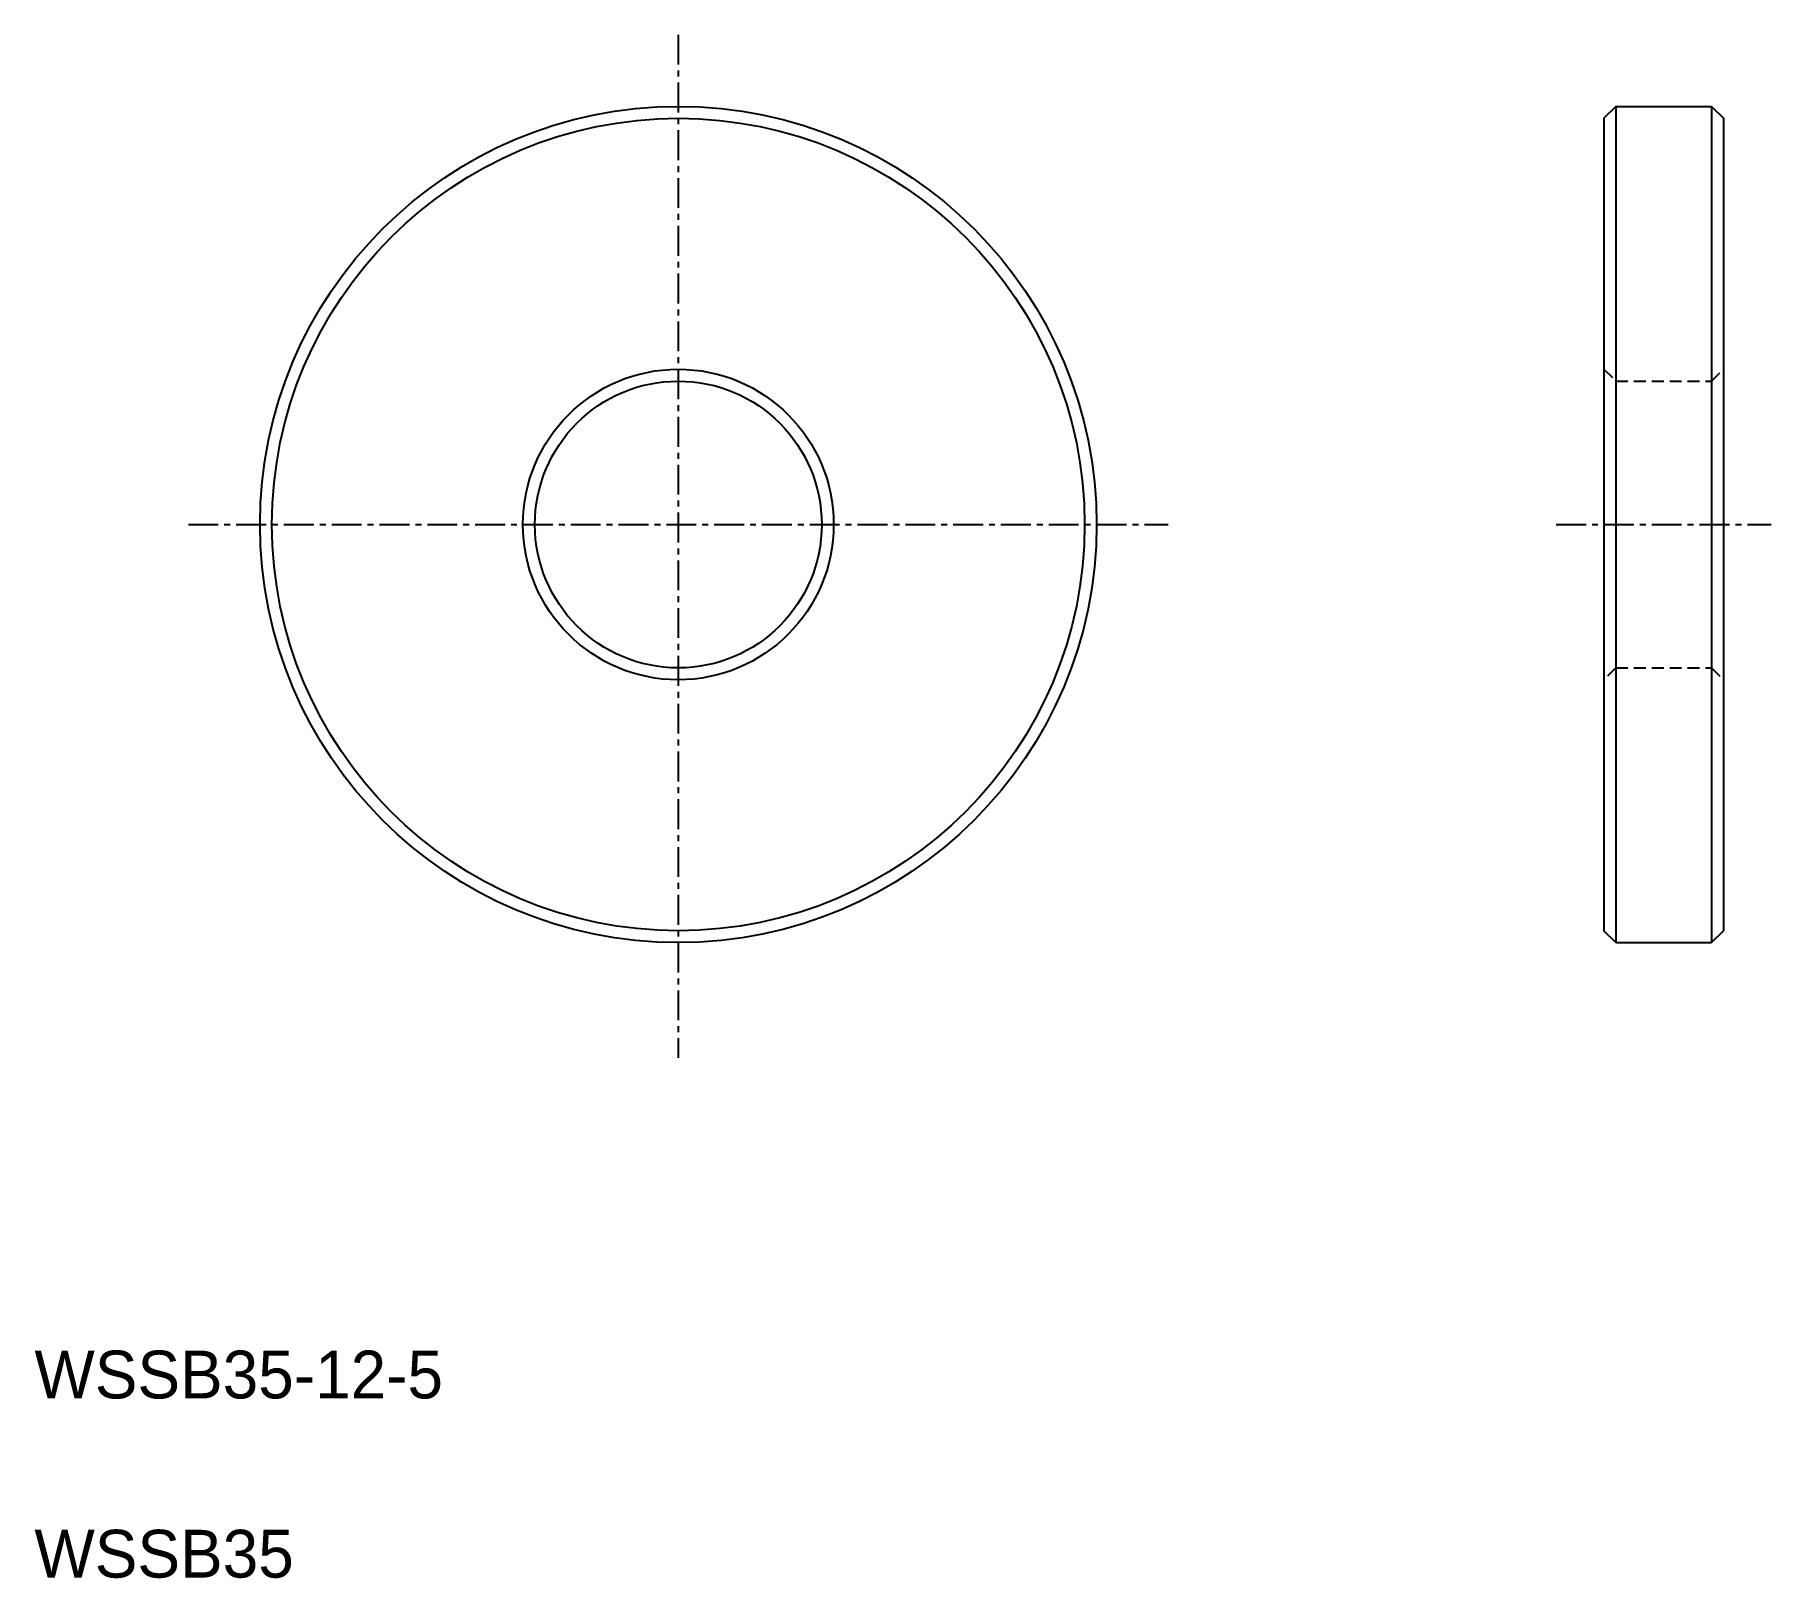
# Model space of a CAD drawing. Extents: x 5 to 77.7, y 5 to 69.6.
import ezdxf

# ---------------------------------------------------------------- set-up
doc = ezdxf.new("R2010")
doc.units = 0
doc.linetypes.add('CENTER', pattern=[2, 1.25, -0.25, 0.25, -0.25])
doc.linetypes.add('DASHED', pattern=[0.75, 0.5, -0.25])
doc.layers.get('0').update_dxf_attribs({"linetype": 'CONTINUOUS'})
doc.layers.add('CENTER', color=1, linetype='CENTER')

msp = doc.modelspace()

# ---------------------------------------------------------------- linework, layer by layer
at = {"color": 7, "linetype": 'CONTINUOUS'}
for p, q in [((71.168, 66.576), (70.668, 66.076)), ((71.168, 66.576), (75.168, 66.576)), ((71.168, 66.576), (71.168, 31.576)), ((75.168, 66.576), (75.168, 31.576)), ((75.168, 66.576), (75.668, 66.076)), ((70.668, 66.076), (70.668, 32.076)), ((75.668, 66.076), (75.668, 32.076)), ((71.168, 31.576), (70.668, 32.076)), ((75.668, 32.076), (75.168, 31.576)), ((71.168, 31.576), (75.168, 31.576))]:
    msp.add_line(p, q, dxfattribs=at)
at = {"color": 3, "linetype": 'DASHED'}
for p, q in [((70.668, 55.576), (71.168, 55.076)), ((75.168, 55.076), (75.668, 55.576)), ((71.168, 55.076), (75.168, 55.076)), ((71.168, 43.076), (70.668, 42.576)), ((71.168, 43.076), (75.168, 43.076)), ((75.168, 43.076), (75.668, 42.576))]:
    msp.add_line(p, q, dxfattribs=at)
msp.add_line((70.668, 49.076), (70.668, 49.076))
at = {"color": 7, "linetype": 'CONTINUOUS'}
for radius in [17.5, 17, 6.5, 6]:
    msp.add_circle((31.939, 49.076), radius, dxfattribs=at)
at = {"layer": 'CENTER', "color": 1, "linetype": 'CENTER'}
for p, q in [((31.939, 69.576), (31.939, 26.754)), ((11.439, 49.076), (52.439, 49.076)), ((68.668, 49.076), (77.668, 49.076))]:
    msp.add_line(p, q, dxfattribs=at)

# ---------------------------------------------------------------- texts
at = {"color": 7, "linetype": 'CONTINUOUS'}
for s, p in [('WSSB35-12-5', (5, 12.5)), ('WSSB35', (5, 5))]:
    msp.add_text(s, height=2, dxfattribs=at).set_placement(p)

doc.saveas('drawing.dxf')
